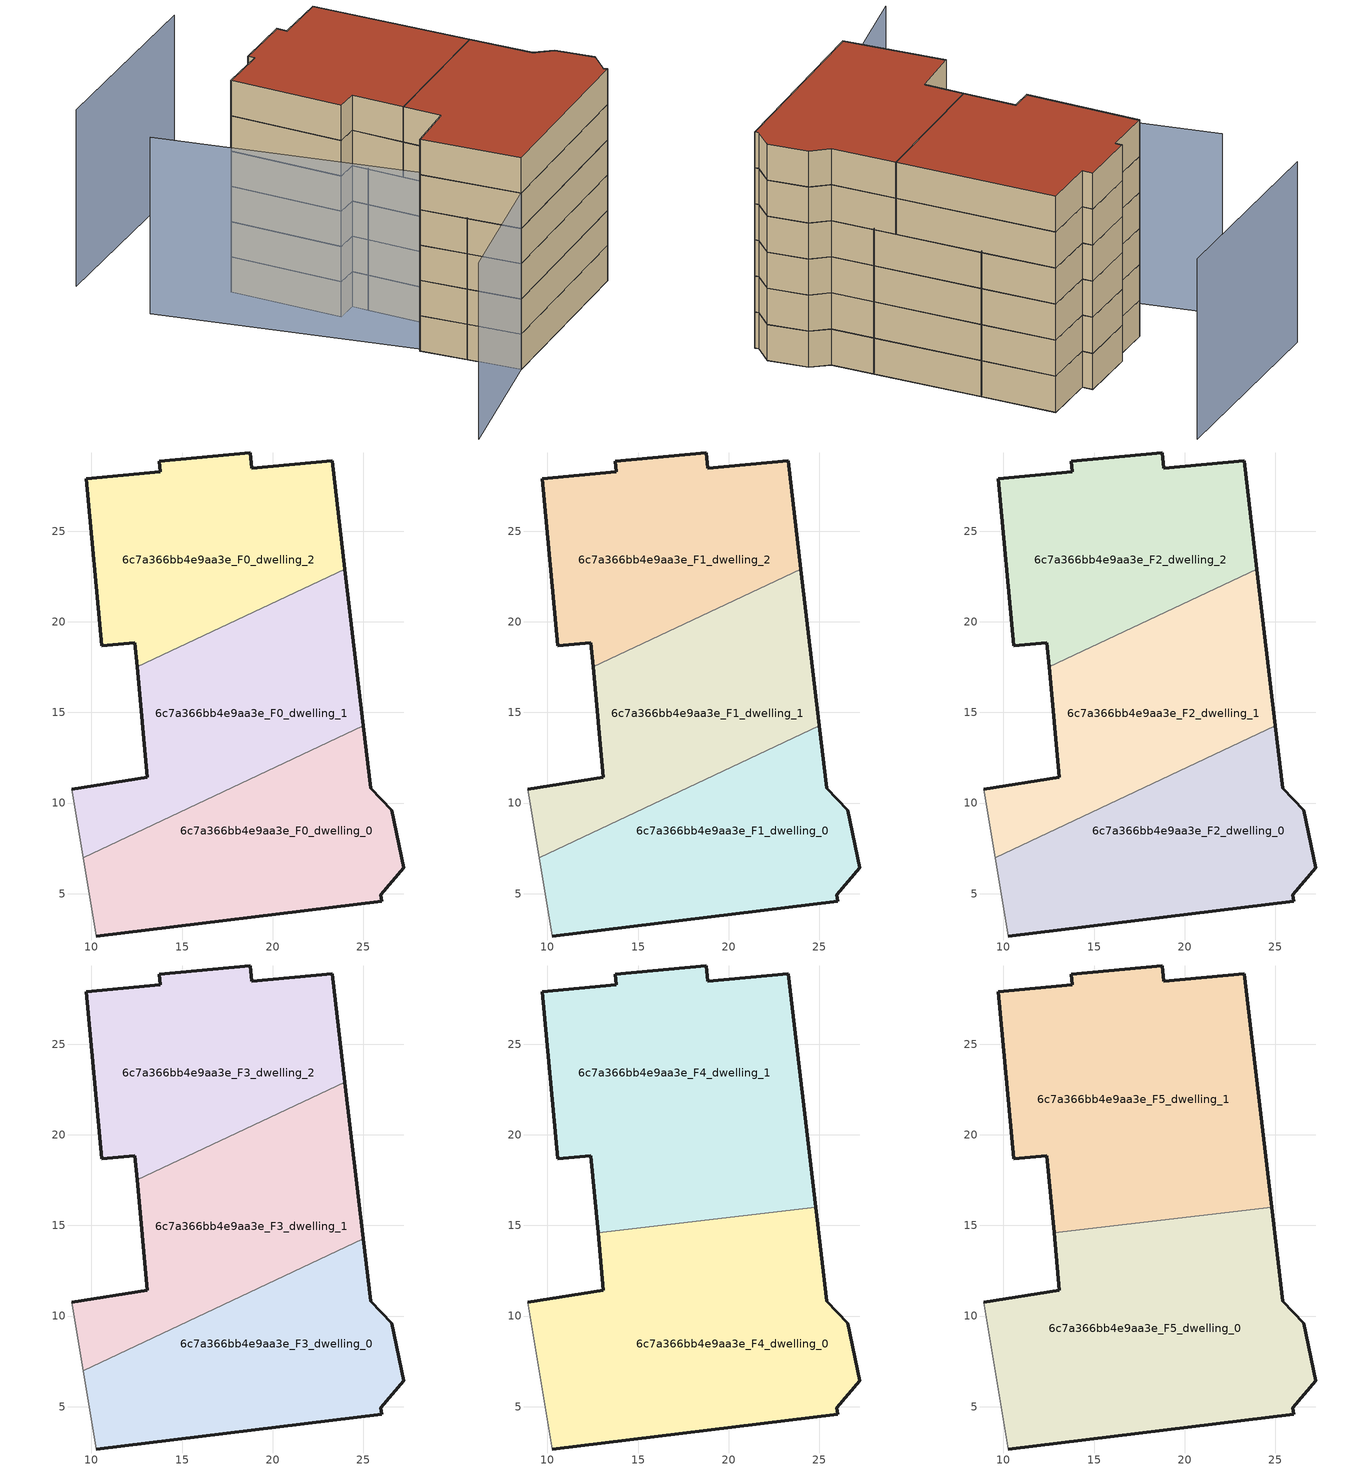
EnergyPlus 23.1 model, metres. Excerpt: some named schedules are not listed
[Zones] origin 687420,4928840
6c7a366bb4e9aa3e_F0_dwelling_0
 floor ground (EU_floor_Construction): 26.02,4.59 25.96,4.93 27.23,6.42 26.58,9.59 25.4,10.83 24.99,14.26 9.55,6.98 10.27,2.67 z0
 wall outside (EU_wall_Construction): 24.99,14.26 25.4,10.83 26.58,9.59 27.23,6.42 25.96,4.93 26.02,4.59 10.27,2.67 z0:3
 wall adiabatic (EU_wall_Construction): 10.27,2.67 9.55,6.98 z0:3
 wall to 6c7a366bb4e9aa3e_F0_dwelling_1 (EU_wall_Construction): 9.54,6.98 24.99,14.26 z0:3
6c7a366bb4e9aa3e_F0_dwelling_1
 floor ground (EU_floor_Construction): 24.99,14.26 23.97,22.91 12.52,17.51 13.08,11.42 8.91,10.76 9.55,6.98 z0
 wall outside (EU_wall_Construction): 23.97,22.91 24.99,14.26 / 8.91,10.76 13.08,11.42 12.52,17.51 z0:3
 wall adiabatic (EU_wall_Construction): 9.55,6.98 8.91,10.76 z0:3
 wall to 6c7a366bb4e9aa3e_F0_dwelling_2 (EU_wall_Construction): 12.52,17.51 23.97,22.91 z0:3
6c7a366bb4e9aa3e_F0_dwelling_2
 floor ground (EU_floor_Construction): 23.97,22.91 23.27,28.88 18.83,28.47 18.75,29.32 13.74,28.86 13.79,28.28 9.71,27.91 10.56,18.67 12.4,18.84 12.52,17.51 z0
 wall outside (EU_wall_Construction): 12.52,17.51 12.4,18.84 10.56,18.67 9.71,27.91 13.79,28.28 13.74,28.86 18.75,29.32 18.83,28.47 23.27,28.88 23.97,22.91 z0:3
6c7a366bb4e9aa3e_F1_dwelling_0
 floor to 6c7a366bb4e9aa3e_F0_dwelling_0 (EU_floor_Construction): 26.02,4.59 25.96,4.93 27.23,6.42 26.58,9.59 25.4,10.83 24.99,14.26 9.54,6.98 10.27,2.67 z3
 wall outside (EU_wall_Construction): 24.99,14.26 25.4,10.83 26.58,9.59 27.23,6.42 25.96,4.93 26.02,4.59 10.27,2.67 z3:6
 wall adiabatic (EU_wall_Construction): 10.27,2.67 9.55,6.98 z3:6
 wall to 6c7a366bb4e9aa3e_F1_dwelling_1 (EU_wall_Construction): 9.54,6.98 24.99,14.26 z3:6
6c7a366bb4e9aa3e_F1_dwelling_1
 floor to 6c7a366bb4e9aa3e_F0_dwelling_1 (EU_floor_Construction): 24.99,14.26 23.97,22.91 12.52,17.51 13.08,11.42 8.91,10.76 9.54,6.98 z3
 wall outside (EU_wall_Construction): 23.97,22.91 24.99,14.26 / 8.91,10.76 13.08,11.42 12.52,17.51 z3:6
 wall adiabatic (EU_wall_Construction): 9.55,6.98 8.91,10.76 z3:6
 wall to 6c7a366bb4e9aa3e_F1_dwelling_2 (EU_wall_Construction): 12.52,17.51 23.97,22.91 z3:6
6c7a366bb4e9aa3e_F1_dwelling_2
 floor to 6c7a366bb4e9aa3e_F0_dwelling_2 (EU_floor_Construction): 23.97,22.91 23.27,28.88 18.83,28.47 18.75,29.32 13.74,28.86 13.79,28.28 9.71,27.91 10.56,18.67 12.4,18.84 12.52,17.51 z3
 wall outside (EU_wall_Construction): 12.52,17.51 12.4,18.84 10.56,18.67 9.71,27.91 13.79,28.28 13.74,28.86 18.75,29.32 18.83,28.47 23.27,28.88 23.97,22.91 z3:6
6c7a366bb4e9aa3e_F2_dwelling_0
 floor to 6c7a366bb4e9aa3e_F1_dwelling_0 (EU_floor_Construction): 26.02,4.59 25.96,4.93 27.23,6.42 26.58,9.59 25.4,10.83 24.99,14.26 9.54,6.98 10.27,2.67 z6
 wall outside (EU_wall_Construction): 24.99,14.26 25.4,10.83 26.58,9.59 27.23,6.42 25.96,4.93 26.02,4.59 10.27,2.67 z6:9
 wall adiabatic (EU_wall_Construction): 10.27,2.67 9.55,6.98 z6:9
 wall to 6c7a366bb4e9aa3e_F2_dwelling_1 (EU_wall_Construction): 9.54,6.98 24.99,14.26 z6:9
6c7a366bb4e9aa3e_F2_dwelling_1
 floor to 6c7a366bb4e9aa3e_F1_dwelling_1 (EU_floor_Construction): 24.99,14.26 23.97,22.91 12.52,17.51 13.08,11.42 8.91,10.76 9.54,6.98 z6
 wall outside (EU_wall_Construction): 23.97,22.91 24.99,14.26 / 8.91,10.76 13.08,11.42 12.52,17.51 z6:9
 wall adiabatic (EU_wall_Construction): 9.55,6.98 8.91,10.76 z6:9
 wall to 6c7a366bb4e9aa3e_F2_dwelling_2 (EU_wall_Construction): 12.52,17.51 23.97,22.91 z6:9
6c7a366bb4e9aa3e_F2_dwelling_2
 floor to 6c7a366bb4e9aa3e_F1_dwelling_2 (EU_floor_Construction): 23.97,22.91 23.27,28.88 18.83,28.47 18.75,29.32 13.74,28.86 13.79,28.28 9.71,27.91 10.56,18.67 12.4,18.84 12.52,17.51 z6
 wall outside (EU_wall_Construction): 12.52,17.51 12.4,18.84 10.56,18.67 9.71,27.91 13.79,28.28 13.74,28.86 18.75,29.32 18.83,28.47 23.27,28.88 23.97,22.91 z6:9
6c7a366bb4e9aa3e_F3_dwelling_0
 floor to 6c7a366bb4e9aa3e_F2_dwelling_0 (EU_floor_Construction): 26.02,4.59 25.96,4.93 27.23,6.42 26.58,9.59 25.4,10.83 24.99,14.26 9.54,6.98 10.27,2.67 z9
 wall outside (EU_wall_Construction): 24.99,14.26 25.4,10.83 26.58,9.59 27.23,6.42 25.96,4.93 26.02,4.59 10.27,2.67 z9:12
 wall adiabatic (EU_wall_Construction): 10.27,2.67 9.55,6.98 z9:12
 wall to 6c7a366bb4e9aa3e_F3_dwelling_1 (EU_wall_Construction): 9.54,6.98 24.99,14.26 z9:12
6c7a366bb4e9aa3e_F3_dwelling_1
 floor to 6c7a366bb4e9aa3e_F2_dwelling_1 (EU_floor_Construction): 24.99,14.26 23.97,22.91 12.52,17.51 13.08,11.42 8.91,10.76 9.54,6.98 z9
 wall outside (EU_wall_Construction): 23.97,22.91 24.99,14.26 / 8.91,10.76 13.08,11.42 12.52,17.51 z9:12
 wall adiabatic (EU_wall_Construction): 9.55,6.98 8.91,10.76 z9:12
 wall to 6c7a366bb4e9aa3e_F3_dwelling_2 (EU_wall_Construction): 12.52,17.51 23.97,22.91 z9:12
6c7a366bb4e9aa3e_F3_dwelling_2
 floor to 6c7a366bb4e9aa3e_F2_dwelling_2 (EU_floor_Construction): 23.97,22.91 23.27,28.88 18.83,28.47 18.75,29.32 13.74,28.86 13.79,28.28 9.71,27.91 10.56,18.67 12.4,18.84 12.52,17.51 z9
 wall outside (EU_wall_Construction): 12.52,17.51 12.4,18.84 10.56,18.67 9.71,27.91 13.79,28.28 13.74,28.86 18.75,29.32 18.83,28.47 23.27,28.88 23.97,22.91 z9:12
6c7a366bb4e9aa3e_F4_dwelling_0
 floor to 6c7a366bb4e9aa3e_F3_dwelling_0 (EU_floor_Construction): 26.02,4.59 25.96,4.93 27.23,6.42 26.58,9.59 25.4,10.83 24.99,14.26 9.55,6.98 10.27,2.67 z12
 floor to 6c7a366bb4e9aa3e_F3_dwelling_1 (EU_floor_Construction): 24.99,14.26 24.79,16.01 12.79,14.59 13.08,11.42 8.91,10.76 9.55,6.98 z12
 wall outside (EU_wall_Construction): 8.91,10.76 13.08,11.42 12.79,14.59 / 24.79,16.01 25.4,10.83 26.58,9.59 27.23,6.42 25.96,4.93 26.02,4.59 10.27,2.67 z12:15
 wall adiabatic (EU_wall_Construction): 10.27,2.67 8.91,10.76 z12:15
 wall to 6c7a366bb4e9aa3e_F4_dwelling_1 (EU_wall_Construction): 12.79,14.59 24.79,16.01 z12:15
6c7a366bb4e9aa3e_F4_dwelling_1
 floor to 6c7a366bb4e9aa3e_F3_dwelling_1 (EU_floor_Construction): 24.79,16.01 23.97,22.91 12.52,17.51 12.79,14.59 z12
 floor to 6c7a366bb4e9aa3e_F3_dwelling_2 (EU_floor_Construction): 23.97,22.91 23.27,28.88 18.83,28.47 18.75,29.32 13.74,28.86 13.79,28.28 9.71,27.91 10.56,18.67 12.4,18.84 12.52,17.51 z12
 wall outside (EU_wall_Construction): 12.79,14.59 12.4,18.84 10.56,18.67 9.71,27.91 13.79,28.28 13.74,28.86 18.75,29.32 18.83,28.47 23.27,28.88 24.79,16.01 z12:15
6c7a366bb4e9aa3e_F5_dwelling_0
 floor to 6c7a366bb4e9aa3e_F4_dwelling_0 (EU_floor_Construction): 26.02,4.59 25.96,4.93 27.23,6.42 26.58,9.59 25.4,10.83 24.79,16.01 12.79,14.59 13.08,11.42 8.91,10.76 10.27,2.67 z15
 wall outside (EU_wall_Construction): 8.91,10.76 13.08,11.42 12.79,14.59 / 24.79,16.01 25.4,10.83 26.58,9.59 27.23,6.42 25.96,4.93 26.02,4.59 10.27,2.67 z15:18
 wall adiabatic (EU_wall_Construction): 10.27,2.67 8.91,10.76 z15:18
 wall to 6c7a366bb4e9aa3e_F5_dwelling_1 (EU_wall_Construction): 12.79,14.59 24.79,16.01 z15:18
 roof outside (EU_roof_Construction): 24.79,16.01 25.4,10.83 26.58,9.59 27.23,6.42 25.96,4.93 26.02,4.59 10.27,2.67 8.91,10.76 13.08,11.42 12.79,14.59 z18
6c7a366bb4e9aa3e_F5_dwelling_1
 floor to 6c7a366bb4e9aa3e_F4_dwelling_1 (EU_floor_Construction): 24.79,16.01 23.27,28.88 18.83,28.47 18.75,29.32 13.74,28.86 13.79,28.28 9.71,27.91 10.56,18.67 12.4,18.84 12.79,14.59 z15
 wall outside (EU_wall_Construction): 12.79,14.59 12.4,18.84 10.56,18.67 9.71,27.91 13.79,28.28 13.74,28.86 18.75,29.32 18.83,28.47 23.27,28.88 24.79,16.01 z15:18
 roof outside (EU_roof_Construction): 23.27,28.88 24.79,16.01 12.79,14.59 12.4,18.84 10.56,18.67 9.71,27.91 13.79,28.28 13.74,28.86 18.75,29.32 18.83,28.47 z18
shading: 3.56,31.27 11.4,2.98 / 11.4,2.98 -1,-0.46 / 21.47,39.99 4.5,38.33 z0:15
[Building]
EU S2 Campaign: North Axis=0; Terrain=City; Solar Distribution=FullExterior
[Site:Location]
Bologna: Latitude=44.5; Longitude=11.25; Time Zone=1; Elevation=37
[SizingPeriod:WeatherFileDays]
AnnualSizingPeriod: Begin Month=1; Begin Day of Month=1; End Month=12; End Day of Month=31; Day of Week for Start Day=Monday; Use Weather File Daylight Saving Period=No; Use Weather File Rain and Snow Indicators=No
[MATERIAL]
EU_InternalMass_Material: Roughness=MediumRough; Thickness=0.1; Conductivity=1; Density=1800; Specific Heat=900; Thermal Absorptance=0.9; Solar Absorptance=0.7; Visible Absorptance=0.7
[MATERIAL:NOMASS] Roughness=MediumRough; Thermal Absorptance=0.9; Solar Absorptance=0.7; Visible Absorptance=0.7
Name | Thermal Resistance
EU_wall_NoMass | 0.905828
EU_roof_NoMass | 0.37593
EU_floor_NoMass | 0.67114
[CONSTRUCTION]
EU_wall_Construction: EU_wall_NoMass
EU_roof_Construction: EU_roof_NoMass
EU_floor_Construction: EU_floor_NoMass
EU_InternalMass_Construction: EU_InternalMass_Material
[ZONE] Type=1; Multiplier=1; Ceiling Height=autocalculate; Floor Area=autocalculate; Part of Total Floor Area=Yes
Name | Volume
6c7a366bb4e9aa3e_F0_dwelling_0; 6c7a366bb4e9aa3e_F1_dwelling_0; 6c7a366bb4e9aa3e_F2_dwelling_0; 6c7a366bb4e9aa3e_F3_dwelling_0 | 356.495
6c7a366bb4e9aa3e_F4_dwelling_0 | 534.742
6c7a366bb4e9aa3e_F5_dwelling_0 | 534.743
6c7a366bb4e9aa3e_F0_dwelling_1 | 356.501
6c7a366bb4e9aa3e_F1_dwelling_1; 6c7a366bb4e9aa3e_F2_dwelling_1; 6c7a366bb4e9aa3e_F3_dwelling_1; 6c7a366bb4e9aa3e_F1_dwelling_2; 6c7a366bb4e9aa3e_F2_dwelling_2; 6c7a366bb4e9aa3e_F3_dwelling_2 | 356.5
6c7a366bb4e9aa3e_F4_dwelling_1; 6c7a366bb4e9aa3e_F5_dwelling_1 | 534.732
6c7a366bb4e9aa3e_F0_dwelling_2 | 356.499
[INTERNALMASS] Construction=EU_InternalMass_Construction
Name | Zone or ZoneList | Surface Area
6c7a366bb4e9aa3e_F0_dwelling_0_EU_InternalMass | 6c7a366bb4e9aa3e_F0_dwelling_0 | 118.832
6c7a366bb4e9aa3e_F0_dwelling_1_EU_InternalMass | 6c7a366bb4e9aa3e_F0_dwelling_1 | 118.833
6c7a366bb4e9aa3e_F0_dwelling_2_EU_InternalMass | 6c7a366bb4e9aa3e_F0_dwelling_2 | 118.833
6c7a366bb4e9aa3e_F1_dwelling_0_EU_InternalMass | 6c7a366bb4e9aa3e_F1_dwelling_0 | 118.832
6c7a366bb4e9aa3e_F1_dwelling_1_EU_InternalMass | 6c7a366bb4e9aa3e_F1_dwelling_1 | 118.833
6c7a366bb4e9aa3e_F1_dwelling_2_EU_InternalMass | 6c7a366bb4e9aa3e_F1_dwelling_2 | 118.833
6c7a366bb4e9aa3e_F2_dwelling_0_EU_InternalMass | 6c7a366bb4e9aa3e_F2_dwelling_0 | 118.832
6c7a366bb4e9aa3e_F2_dwelling_1_EU_InternalMass | 6c7a366bb4e9aa3e_F2_dwelling_1 | 118.833
6c7a366bb4e9aa3e_F2_dwelling_2_EU_InternalMass | 6c7a366bb4e9aa3e_F2_dwelling_2 | 118.833
6c7a366bb4e9aa3e_F3_dwelling_0_EU_InternalMass | 6c7a366bb4e9aa3e_F3_dwelling_0 | 118.832
6c7a366bb4e9aa3e_F3_dwelling_1_EU_InternalMass | 6c7a366bb4e9aa3e_F3_dwelling_1 | 118.833
6c7a366bb4e9aa3e_F3_dwelling_2_EU_InternalMass | 6c7a366bb4e9aa3e_F3_dwelling_2 | 118.833
6c7a366bb4e9aa3e_F4_dwelling_0_EU_InternalMass | 6c7a366bb4e9aa3e_F4_dwelling_0 | 178.243
6c7a366bb4e9aa3e_F4_dwelling_1_EU_InternalMass | 6c7a366bb4e9aa3e_F4_dwelling_1 | 178.244
6c7a366bb4e9aa3e_F5_dwelling_0_EU_InternalMass | 6c7a366bb4e9aa3e_F5_dwelling_0 | 178.243
6c7a366bb4e9aa3e_F5_dwelling_1_EU_InternalMass | 6c7a366bb4e9aa3e_F5_dwelling_1 | 178.244
[OTHEREQUIPMENT] Fuel Type=Electricity; Design Level Calculation Method=Watts/Area; Power per Zone Floor Area=1; Fraction Latent=0; Fraction Radiant=0; Fraction Lost=0; Carbon Dioxide Generation Rate=0; EndUse Subcategory=EU_Step8_InternalGains
Name | Zone or ZoneList or Space or SpaceList | Schedule
EU_Step8_InternalGain_6c7a366bb4e9aa3e_F0_dwelling_0_f000 | 6c7a366bb4e9aa3e_F0_dwelling_0 | EU_Step8_GainSchedule_6c7a366bb4e9aa3e_F0_dwelling_0_f000
EU_Step8_InternalGain_6c7a366bb4e9aa3e_F0_dwelling_1_f000 | 6c7a366bb4e9aa3e_F0_dwelling_1 | EU_Step8_GainSchedule_6c7a366bb4e9aa3e_F0_dwelling_1_f000
EU_Step8_InternalGain_6c7a366bb4e9aa3e_F0_dwelling_2_f000 | 6c7a366bb4e9aa3e_F0_dwelling_2 | EU_Step8_GainSchedule_6c7a366bb4e9aa3e_F0_dwelling_2_f000
EU_Step8_InternalGain_6c7a366bb4e9aa3e_F1_dwelling_0_f000 | 6c7a366bb4e9aa3e_F1_dwelling_0 | EU_Step8_GainSchedule_6c7a366bb4e9aa3e_F1_dwelling_0_f000
EU_Step8_InternalGain_6c7a366bb4e9aa3e_F1_dwelling_1_f000 | 6c7a366bb4e9aa3e_F1_dwelling_1 | EU_Step8_GainSchedule_6c7a366bb4e9aa3e_F1_dwelling_1_f000
EU_Step8_InternalGain_6c7a366bb4e9aa3e_F1_dwelling_2_f000 | 6c7a366bb4e9aa3e_F1_dwelling_2 | EU_Step8_GainSchedule_6c7a366bb4e9aa3e_F1_dwelling_2_f000
EU_Step8_InternalGain_6c7a366bb4e9aa3e_F2_dwelling_0_f000 | 6c7a366bb4e9aa3e_F2_dwelling_0 | EU_Step8_GainSchedule_6c7a366bb4e9aa3e_F2_dwelling_0_f000
EU_Step8_InternalGain_6c7a366bb4e9aa3e_F2_dwelling_1_f000 | 6c7a366bb4e9aa3e_F2_dwelling_1 | EU_Step8_GainSchedule_6c7a366bb4e9aa3e_F2_dwelling_1_f000
EU_Step8_InternalGain_6c7a366bb4e9aa3e_F2_dwelling_2_f000 | 6c7a366bb4e9aa3e_F2_dwelling_2 | EU_Step8_GainSchedule_6c7a366bb4e9aa3e_F2_dwelling_2_f000
EU_Step8_InternalGain_6c7a366bb4e9aa3e_F3_dwelling_0_f000 | 6c7a366bb4e9aa3e_F3_dwelling_0 | EU_Step8_GainSchedule_6c7a366bb4e9aa3e_F3_dwelling_0_f000
EU_Step8_InternalGain_6c7a366bb4e9aa3e_F3_dwelling_1_f000 | 6c7a366bb4e9aa3e_F3_dwelling_1 | EU_Step8_GainSchedule_6c7a366bb4e9aa3e_F3_dwelling_1_f000
EU_Step8_InternalGain_6c7a366bb4e9aa3e_F3_dwelling_2_f000 | 6c7a366bb4e9aa3e_F3_dwelling_2 | EU_Step8_GainSchedule_6c7a366bb4e9aa3e_F3_dwelling_2_f000
EU_Step8_InternalGain_6c7a366bb4e9aa3e_F4_dwelling_0_f000 | 6c7a366bb4e9aa3e_F4_dwelling_0 | EU_Step8_GainSchedule_6c7a366bb4e9aa3e_F4_dwelling_0_f000
EU_Step8_InternalGain_6c7a366bb4e9aa3e_F4_dwelling_1_f000 | 6c7a366bb4e9aa3e_F4_dwelling_1 | EU_Step8_GainSchedule_6c7a366bb4e9aa3e_F4_dwelling_1_f000
EU_Step8_InternalGain_6c7a366bb4e9aa3e_F5_dwelling_0_f000 | 6c7a366bb4e9aa3e_F5_dwelling_0 | EU_Step8_GainSchedule_6c7a366bb4e9aa3e_F5_dwelling_0_f000
EU_Step8_InternalGain_6c7a366bb4e9aa3e_F5_dwelling_1_f000 | 6c7a366bb4e9aa3e_F5_dwelling_1 | EU_Step8_GainSchedule_6c7a366bb4e9aa3e_F5_dwelling_1_f000
[ZONEVENTILATION:DESIGNFLOWRATE] Schedule=EU_AlwaysOn; Design Flow Rate Calculation Method=AirChanges/Hour; Air Changes per Hour=0.73129; Ventilation Type=Natural; Fan Pressure Rise=0; Fan Total Efficiency=1; Constant Term Coefficient=1; Temperature Term Coefficient=0; Velocity Term Coefficient=0; Velocity Squared Term Coefficient=0; Minimum Indoor Temperature=-100; Maximum Indoor Temperature=100; Delta Temperature=-100; Minimum Outdoor Temperature=-100; Maximum Outdoor Temperature=100; Maximum Wind Speed=40
Name | Zone or ZoneList or Space or SpaceList
EU_ConstantAir_6c7a366bb4e9aa3e_F0_dwelling_0 | 6c7a366bb4e9aa3e_F0_dwelling_0
EU_ConstantAir_6c7a366bb4e9aa3e_F0_dwelling_1 | 6c7a366bb4e9aa3e_F0_dwelling_1
EU_ConstantAir_6c7a366bb4e9aa3e_F0_dwelling_2 | 6c7a366bb4e9aa3e_F0_dwelling_2
EU_ConstantAir_6c7a366bb4e9aa3e_F1_dwelling_0 | 6c7a366bb4e9aa3e_F1_dwelling_0
EU_ConstantAir_6c7a366bb4e9aa3e_F1_dwelling_1 | 6c7a366bb4e9aa3e_F1_dwelling_1
EU_ConstantAir_6c7a366bb4e9aa3e_F1_dwelling_2 | 6c7a366bb4e9aa3e_F1_dwelling_2
EU_ConstantAir_6c7a366bb4e9aa3e_F2_dwelling_0 | 6c7a366bb4e9aa3e_F2_dwelling_0
EU_ConstantAir_6c7a366bb4e9aa3e_F2_dwelling_1 | 6c7a366bb4e9aa3e_F2_dwelling_1
EU_ConstantAir_6c7a366bb4e9aa3e_F2_dwelling_2 | 6c7a366bb4e9aa3e_F2_dwelling_2
EU_ConstantAir_6c7a366bb4e9aa3e_F3_dwelling_0 | 6c7a366bb4e9aa3e_F3_dwelling_0
EU_ConstantAir_6c7a366bb4e9aa3e_F3_dwelling_1 | 6c7a366bb4e9aa3e_F3_dwelling_1
EU_ConstantAir_6c7a366bb4e9aa3e_F3_dwelling_2 | 6c7a366bb4e9aa3e_F3_dwelling_2
EU_ConstantAir_6c7a366bb4e9aa3e_F4_dwelling_0 | 6c7a366bb4e9aa3e_F4_dwelling_0
EU_ConstantAir_6c7a366bb4e9aa3e_F4_dwelling_1 | 6c7a366bb4e9aa3e_F4_dwelling_1
EU_ConstantAir_6c7a366bb4e9aa3e_F5_dwelling_0 | 6c7a366bb4e9aa3e_F5_dwelling_0
EU_ConstantAir_6c7a366bb4e9aa3e_F5_dwelling_1 | 6c7a366bb4e9aa3e_F5_dwelling_1
[HVACTEMPLATE:THERMOSTAT] Constant Heating Setpoint=20; Constant Cooling Setpoint=50
EU_HeatOnly_6c7a366bb4e9aa3e_F0_dwelling_0; EU_HeatOnly_6c7a366bb4e9aa3e_F0_dwelling_1; EU_HeatOnly_6c7a366bb4e9aa3e_F0_dwelling_2; EU_HeatOnly_6c7a366bb4e9aa3e_F1_dwelling_0; EU_HeatOnly_6c7a366bb4e9aa3e_F1_dwelling_1
